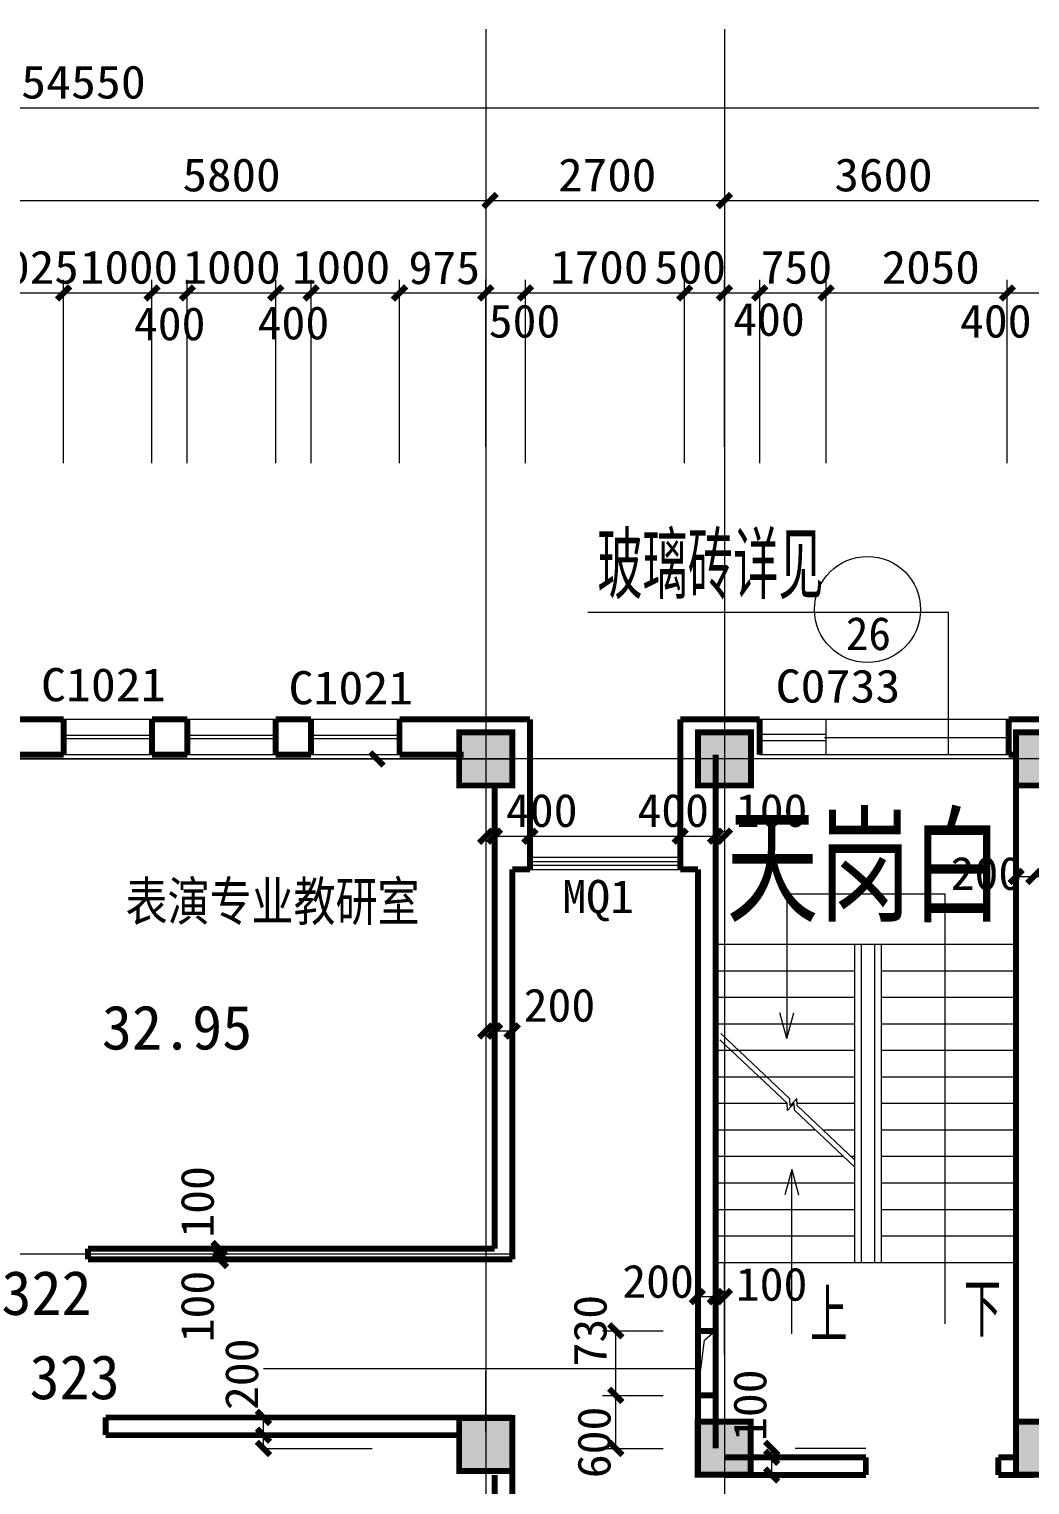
# Model space of a CAD drawing. Extents: x -307567 to 704339, y -10277 to 165507.
# Drawn here: x 158290 to 169610, y 133767 to 150236 of the extents above; entities that cross this region are included whole.
import ezdxf
from ezdxf.enums import TextEntityAlignment as Align

# ---------------------------------------------------------------- set-up
doc = ezdxf.new("R2010")
doc.units = 0
doc.header["$MEASUREMENT"] = 0
doc.layers.add('wode', color=250, linetype='CONTINUOUS', lineweight=0)
doc.layers.add('ziti', color=32, linetype='CONTINUOUS', lineweight=0)
doc.layers.add('中文', color=4, linetype='CONTINUOUS')
doc.styles.add('HZ', font='txt', dxfattribs={"width": 0.7, "height": 5, "bigfont": 'STF:宋体'})
doc.styles.get("Standard").update_dxf_attribs({"font": 'txt', "height": 3})

msp = doc.modelspace()

# ---------------------------------------------------------------- linework, layer by layer
at = {"layer": 'wode', "color": 0}
for p, q in [((163454.6026, 150235.97407), (163454.6026, 147245.49632)), ((166154.56886, 150235.97407), (166154.56886, 147245.49632)), ((125405.10264, 149345.47007), (179954.39636, 149345.47007)), ((157654.69952, 148295.48319), (163504.62639, 148295.48319)), ((163504.62639, 148295.48319), (166154.56886, 148295.48319)), ((166154.56886, 148295.48319), (169754.52386, 148295.48319)), ((158679.6745, 145324.2038), (158679.6745, 147401.08824)), ((159679.67421, 145324.2038), (159679.67421, 147401.08824)), ((160079.64479, 145324.2038), (160079.64479, 147401.08824)), ((161079.6445, 145324.2038), (161079.6445, 147401.08824)), ((161479.65171, 145324.2038), (161479.65171, 147401.08824)), ((162479.61479, 145324.2038), (162479.61479, 147401.08824)), ((163454.6026, 145510.88665), (163454.6026, 147401.08824)), ((163454.6026, 145510.88665), (163454.6026, 147401.08824)), ((163904.59698, 145324.2038), (163904.59698, 147401.08824)), ((165704.57448, 145324.2038), (165704.57448, 147401.08824)), ((166154.56886, 145510.88665), (166154.56886, 147401.08824)), ((166154.56886, 145510.88665), (166154.56886, 147401.08824)), ((166554.57606, 145324.2038), (166554.57606, 147401.08824)), ((167304.56669, 145324.2038), (167304.56669, 147401.08824)), ((169354.55327, 145324.2038), (169354.55327, 147401.08824)), ((157654.69952, 147251.09012), (158679.6745, 147251.09012)), ((158679.6745, 147251.09012), (159679.67421, 147251.09012)), ((159679.67421, 147251.09012), (160079.64479, 147251.09012)), ((160079.64479, 147251.09012), (161079.6445, 147251.09012)), ((161079.6445, 147251.09012), (161479.65171, 147251.09012)), ((161479.65171, 147251.09012), (162479.61479, 147251.09012)), ((162479.61479, 147251.09012), (163504.62639, 147251.09012)), ((163454.6026, 147245.49632), (163454.6026, 95169.51457)), ((163504.62639, 147251.09012), (163954.62077, 147251.09012)), ((163954.62077, 147251.09012), (165704.57448, 147251.09012)), ((165704.57448, 147251.09012), (166154.56886, 147251.09012)), ((166154.56886, 147251.09012), (167679.562, 147251.09012)), ((166154.56886, 147245.49632), (166154.56886, 95169.51457)), ((167679.562, 147251.09012), (169754.52386, 147251.09012)), ((168688.46052, 143637.01786), (164610.53298, 143637.01786)), ((168688.46052, 142029.04236), (168688.46052, 143637.01786)), ((158679.6745, 142429.04041), (159679.67421, 142429.04041)), ((160079.64479, 142429.04041), (161079.6445, 142429.04041)), ((161479.65171, 142429.04041), (162479.61479, 142429.04041)), ((166552.08586, 142429.04041), (169404.54044, 142429.04041)), ((167302.992, 142429.04041), (167302.992, 142029.04236)), ((169369.53111, 142029.04236), (169369.53111, 142429.04041)), ((158679.6745, 142247.78657), (159679.67421, 142247.78657)), ((158679.6745, 142210.28704), (159679.67421, 142210.28704)), ((160079.64479, 142247.78657), (161079.6445, 142247.78657)), ((160079.64479, 142210.28704), (161079.6445, 142210.28704)), ((161479.65171, 142247.78657), (162479.61479, 142247.78657)), ((161479.65171, 142210.28704), (162479.61479, 142210.28704)), ((166554.57606, 142259.03826), (167302.992, 142259.03826)), ((166554.57606, 142189.03791), (167302.992, 142189.03791)), ((169352.24617, 142219.03937), (167285.70706, 142219.03937)), ((195197.62623, 141979.04603), (118974.00627, 141979.04603)), ((130975.13799, 141979.04603), (163754.59885, 141979.04603)), ((158679.6745, 142029.04236), (159679.67421, 142029.04236)), ((160079.64479, 142029.04236), (161079.6445, 142029.04236)), ((161479.65171, 142029.04236), (162479.61479, 142029.04236)), ((162074.37083, 141979.04603), (163322.54859, 141979.04603)), ((166552.08586, 142029.04236), (169454.52761, 142029.04236)), ((163454.6026, 141255.03775), (163454.6026, 140860.00179)), ((163554.61356, 141255.03775), (163554.61356, 140860.00179)), ((163954.62077, 141255.03775), (163954.62077, 140860.00179)), ((165654.58731, 141255.03775), (165654.58731, 140860.00179)), ((166054.59452, 141255.03775), (166054.59452, 140860.00179)), ((166154.56886, 141255.03775), (166154.56886, 140860.00179)), ((163454.6026, 141105.03962), (163554.61356, 141105.03962)), ((163554.61356, 141105.03962), (163954.62077, 141105.03962)), ((163954.62077, 141105.03962), (165654.58731, 141105.03962)), ((165654.58731, 141105.03962), (166054.59452, 141105.03962)), ((166054.59452, 141105.03962), (166154.56886, 141105.03962)), ((163954.62077, 140869.05625), (165654.58731, 140869.05625)), ((163954.62077, 140819.05992), (165654.58731, 140819.05992)), ((163954.62077, 140779.06103), (165654.58731, 140779.06103)), ((163954.62077, 140729.05555), (165704.57448, 140729.05555)), ((169454.52761, 140649.012), (169754.52386, 140649.012)), ((168650.52154, 140447.65343), (166860.54148, 140447.65343)), ((166860.54148, 140447.65343), (166860.54148, 138817.67808)), ((168650.52154, 135587.71967), (168650.52154, 140447.65343)), ((169454.52761, 140415.01529), (169454.52761, 139700.34527)), ((169454.52761, 139880.07019), (166054.59452, 139880.07019)), ((167630.56359, 139880.07019), (166054.59452, 139880.07019)), ((167630.56359, 136280.11519), (167630.56359, 139880.07019)), ((167705.56265, 136280.11519), (167705.56265, 139880.07019)), ((167855.56078, 136280.11519), (167855.56078, 139880.07019)), ((167930.55984, 136280.11519), (167930.55984, 139880.07019)), ((167630.56359, 139580.07394), (166054.59452, 139580.07394)), ((169454.52761, 139580.07394), (167930.55984, 139580.07394)), ((167630.56359, 139280.07769), (166054.59452, 139280.07769)), ((169454.52761, 139280.07769), (167930.55984, 139280.07769)), ((163454.6026, 139051.84874), (163454.6026, 138235.34588)), ((163554.61356, 139051.84874), (163554.61356, 138235.34588)), ((163754.59885, 139051.84874), (163754.59885, 138235.34588)), ((166860.54148, 138817.67808), (166782.90573, 139107.45717)), ((166860.54148, 138817.67808), (166938.17722, 139107.45717)), ((163454.6026, 138901.85061), (163554.61356, 138901.85061)), ((163554.61356, 138901.85061), (163754.59885, 138901.85061)), ((167630.56359, 138980.08144), (166054.59452, 138980.08144)), ((167630.56359, 138980.08144), (166054.59452, 138980.08144)), ((166894.67191, 138135.26168), (166114.57912, 138871.86747)), ((169454.52761, 138980.08144), (167930.55984, 138980.08144)), ((167630.56359, 138680.08519), (166054.59452, 138680.08519)), ((167630.56359, 138680.08519), (166054.59452, 138680.08519)), ((166055.58328, 136280.11519), (166055.58328, 138800.08186)), ((166864.67961, 138083.30616), (166104.58169, 138801.02484)), ((166232.64405, 138680.09435), (166105.57044, 138680.08519)), ((166232.64405, 138680.08519), (166105.57044, 138680.08519)), ((169454.52761, 138680.08519), (167930.55984, 138680.08519)), ((166550.36469, 138380.08894), (166054.59452, 138380.08894)), ((167630.56359, 138380.08894), (166054.59452, 138380.08894)), ((166550.36469, 138380.08894), (166054.59452, 138380.08894)), ((167630.56359, 138380.08894), (166635.39781, 138380.08894)), ((169454.52761, 138380.08894), (167930.55984, 138380.08894)), ((166868.08533, 138080.09269), (166054.59452, 138080.09269)), ((166868.08533, 138080.09269), (166054.59452, 138080.09269)), ((166866.95009, 138003.78444), (166864.67961, 138083.30616)), ((166944.18301, 138085.58579), (166866.95009, 138003.78444)), ((166896.94239, 138055.74913), (166894.67191, 138135.26168)), ((166974.21193, 138137.54132), (166896.94239, 138055.74913)), ((166946.45349, 138006.07323), (166944.18301, 138085.58579)), ((166976.48241, 138058.02876), (166974.21193, 138137.54132)), ((167630.56359, 138080.09269), (166976.48241, 138080.09269)), ((167630.56359, 137440.38511), (166976.48241, 138058.02876)), ((169454.52761, 138080.09269), (167930.55984, 138080.09269)), ((167630.56359, 137360.10353), (166946.45349, 138006.07323)), ((167185.80596, 137780.09644), (166054.59452, 137780.09644)), ((167185.80596, 137780.09644), (166054.59452, 137780.09644)), ((167630.56359, 137780.09644), (167270.80246, 137780.09644)), ((169454.52761, 137780.09644), (167930.55984, 137780.09644)), ((167503.48998, 137480.09104), (166054.59452, 137480.10019)), ((167503.48998, 137480.09104), (166054.59452, 137480.10019)), ((167630.56359, 137480.10019), (167588.48648, 137480.10019)), ((169454.52761, 137480.10019), (167930.55984, 137480.10019)), ((166916.27808, 137336.12616), (166838.64234, 137046.34707)), ((166916.27808, 135475.00136), (166916.27808, 137336.12616)), ((166916.27808, 137336.12616), (166993.95045, 137046.34707)), ((167630.56359, 137180.10394), (166054.59452, 137180.10394)), ((169454.52761, 137180.10394), (167930.55984, 137180.10394)), ((167630.56359, 136880.10769), (166054.59452, 136880.10769)), ((169454.52761, 136880.10769), (167930.55984, 136880.10769)), ((167630.56359, 136580.11144), (166054.59452, 136580.11144)), ((167630.56359, 136580.11144), (166054.59452, 136580.11144)), ((169454.52761, 136580.11144), (167930.55984, 136580.11144)), ((134700.40881, 136379.10993), (163754.59885, 136379.10993)), ((160289.29793, 136379.10993), (160439.29606, 136379.10993)), ((160439.29606, 136379.10993), (160439.29606, 136479.11173)), ((160439.29606, 136279.11728), (160439.29606, 136379.10993)), ((165854.5726, 135243.90683), (165854.5726, 136280.11519)), ((169454.52761, 136280.11519), (166054.59452, 136280.11519)), ((166054.59452, 135243.90683), (166054.59452, 136280.11519)), ((166154.56886, 135243.90683), (166154.56886, 136280.11519)), ((165854.5726, 135896.1936), (166054.59452, 135896.1936)), ((166054.59452, 135896.1936), (166154.56886, 135896.1936)), ((164776.60756, 135509.12263), (165461.41346, 135509.12263)), ((164926.60569, 134779.13603), (164926.60569, 135509.12263)), ((165850.58096, 134779.13603), (165930.45056, 135404.1862)), ((165850.58096, 135389.74852), (165850.58096, 134938.33509)), ((165930.45056, 135404.1862), (166050.60287, 135509.12263)), ((166050.60287, 135389.74852), (166050.60287, 134938.33509)), ((166154.56886, 135389.74852), (166154.56886, 134938.33509)), ((161248.64873, 135079.98371), (160939.64381, 135079.98371)), ((165854.5726, 135079.98371), (161248.64873, 135079.98371)), ((163454.6026, 134365.1489), (163454.6026, 135050.43086)), ((165854.5726, 135044.20535), (165854.5726, 134430.86463)), ((166054.59452, 135044.20535), (166054.59452, 134430.86463)), ((166154.56886, 135044.20535), (166154.56886, 134430.86463)), ((164776.60756, 134779.13603), (165461.41346, 134779.13603)), ((164926.60569, 134179.14353), (164926.60569, 134779.13603)), ((160940.44946, 134329.14166), (160940.44946, 134529.1361)), ((160967.43887, 134529.1361), (162170.06056, 134529.1361)), ((160940.44946, 134179.14353), (160940.44946, 134329.14166)), ((160967.43887, 134329.14166), (162170.06056, 134329.14166)), ((160967.43887, 134179.14353), (162170.06056, 134179.14353)), ((164776.60756, 134179.14353), (165461.41346, 134179.14353)), ((166689.48648, 134079.16004), (166689.48648, 134179.14353)), ((166689.48648, 133879.15644), (166689.48648, 134079.16004)), ((167754.56106, 134179.14353), (166954.58327, 134179.14353)), ((167754.56106, 134079.16004), (166954.58327, 134079.16004)), ((167754.56106, 133879.15644), (166954.58327, 133879.15644))]:
    msp.add_line(p, q, dxfattribs=at)
at = {"layer": 'wode', "color": 0, "const_width": 67.49915}
for points in [[(163429.62733, 148220.48413), (163579.62546, 148370.48225)], [(166079.56979, 148220.48413), (166229.56792, 148370.48225)], [(158604.67544, 147176.09105), (158754.67356, 147326.08918)], [(159604.67514, 147176.09105), (159754.67327, 147326.08918)], [(160004.64573, 147176.09105), (160154.64385, 147326.08918)], [(161004.64544, 147176.09105), (161154.64356, 147326.08918)], [(161404.65264, 147176.09105), (161554.65077, 147326.08918)], [(162404.61573, 147176.09105), (162554.61385, 147326.08918)], [(163379.60354, 147176.09105), (163529.60167, 147326.08918)], [(163379.60354, 147176.09105), (163529.60167, 147326.08918)], [(163829.59792, 147176.09105), (163979.59604, 147326.08918)], [(165629.57542, 147176.09105), (165779.57354, 147326.08918)], [(166079.56979, 147176.09105), (166229.56792, 147326.08918)], [(166079.56979, 147176.09105), (166229.56792, 147326.08918)], [(166479.577, 147176.09105), (166629.57512, 147326.08918)], [(167229.56762, 147176.09105), (167379.56575, 147326.08918)], [(169279.55421, 147176.09105), (169429.55233, 147326.08918)], [(157654.69952, 142429.04041), (158679.6745, 142429.04041)], [(158679.6745, 142029.04236), (158679.6745, 142429.04041)], [(159679.67421, 142429.04041), (160079.64479, 142429.04041)], [(159679.67421, 142029.04236), (159679.67421, 142429.04041)], [(160079.64479, 142029.04236), (160079.64479, 142429.04041)], [(161079.6445, 142429.04041), (161479.65171, 142429.04041)], [(161079.6445, 142029.04236), (161079.6445, 142429.04041)], [(161479.65171, 142029.04236), (161479.65171, 142429.04041)], [(163954.62077, 142429.04041), (162479.61479, 142429.04041)], [(162479.61479, 142029.04236), (162479.61479, 142429.04041)], [(163954.62077, 140869.05625), (163954.62077, 142429.04041)], [(165654.58731, 140869.05625), (165654.58731, 142429.04041)], [(165654.58731, 142429.04041), (166552.08586, 142429.04041)], [(166552.08586, 142429.04041), (166552.08586, 142029.04236)], [(169369.53111, 142429.04041), (169754.52386, 142429.04041)], [(169369.53111, 142429.04041), (169369.53111, 142029.04236)], [(163154.60635, 142279.04228), (163154.60635, 141679.04978), (163754.59885, 141679.04978), (163754.59885, 142279.04228), (163154.60635, 142279.04228), (163154.60635, 141679.04978)], [(165854.5726, 142279.04228), (165854.5726, 141679.04978), (166454.56511, 141679.04978), (166454.56511, 142279.04228), (165854.5726, 142279.04228), (165854.5726, 141679.04978)], [(169454.52761, 142279.04228), (169454.52761, 141679.04978), (170054.52011, 141679.04978), (170054.52011, 142279.04228), (169454.52761, 142279.04228), (169454.52761, 141679.04978)], [(157754.67385, 142029.04236), (158679.6745, 142029.04236)], [(159679.67421, 142029.04236), (160079.64479, 142029.04236)], [(161079.6445, 142029.04236), (161479.65171, 142029.04236)], [(162149.3699, 142054.0451), (162299.36802, 141904.04697)], [(163204.63014, 142029.04236), (162479.61479, 142029.04236)], [(166054.59452, 140779.06103), (166054.59452, 142029.04236)], [(169369.53111, 142029.04236), (169419.5549, 142029.04236)], [(169454.52761, 137854.09759), (169454.52761, 142029.04236)], [(163554.61356, 140779.06103), (163554.61356, 141679.04978)], [(163379.60354, 141030.04056), (163529.60167, 141180.03869)], [(163479.6145, 141030.04056), (163629.61262, 141180.03869)], [(163879.62171, 141030.04056), (164029.61983, 141180.03869)], [(165579.58825, 141030.04056), (165729.58637, 141180.03869)], [(165979.59546, 141030.04056), (166129.59358, 141180.03869)], [(166079.56979, 141030.04056), (166229.56792, 141180.03869)], [(163554.61356, 136439.11284), (163554.61356, 140779.06103)], [(163954.62077, 140729.05555), (163954.62077, 140929.05916)], [(165654.58731, 140729.05555), (165654.58731, 140929.05916)], [(166054.59452, 137779.09853), (166054.59452, 140779.06103)], [(163754.59885, 140729.05555), (163954.62077, 140729.05555)], [(163754.59885, 136319.11617), (163754.59885, 140729.05555)], [(165854.5726, 140729.05555), (165654.58731, 140729.05555)], [(165854.5726, 136279.11728), (165854.5726, 140729.05555)], [(165854.5726, 137879.09118), (165854.5726, 140729.05555)], [(165854.5726, 140729.05555), (165854.5726, 140529.06111)], [(169379.52854, 140574.01294), (169529.52667, 140724.01106)], [(169579.55046, 140575.01085), (169729.54858, 140725.00897)], [(163379.60354, 138826.85155), (163529.60167, 138976.84967)], [(163479.6145, 138826.85155), (163629.61262, 138976.84967)], [(163679.59979, 138826.85155), (163829.59792, 138976.84967)], [(169454.52761, 136179.11548), (169454.52761, 138179.08743)], [(163554.61356, 136439.11284), (163554.61356, 137779.09853)], [(163754.59885, 136319.11617), (163754.59885, 137679.09673)], [(166054.59452, 136279.11728), (166054.59452, 137779.09853)], [(160364.297, 136514.1119), (160514.29512, 136364.11378)], [(158954.65885, 136439.11284), (163554.61356, 136439.11284)], [(158954.65885, 136319.11617), (158954.65885, 136439.11284)], [(160364.297, 136454.10899), (160514.29512, 136304.11087)], [(160379.82414, 136380.95927), (160529.82227, 136230.96115)], [(158954.65885, 136319.11617), (163754.59885, 136319.11617)], [(165854.5726, 133880.86845), (165854.5726, 136279.11728)], [(166054.59452, 134179.14353), (166054.59452, 136279.11728)], [(169454.52761, 134029.13625), (169454.52761, 136179.11548)], [(165773.60438, 135821.19454), (165923.6025, 135971.19266)], [(165979.59546, 135821.19454), (166129.59358, 135971.19266)], [(166079.56979, 135821.19454), (166229.56792, 135971.19266)], [(164851.60663, 135584.1217), (165001.60475, 135434.12357)], [(165850.58096, 135509.12263), (166050.60287, 135509.12263)], [(164851.60663, 134854.13509), (165001.60475, 134704.13697)], [(165850.58096, 134779.13603), (166050.60287, 134779.13603)], [(159154.68077, 134529.1361), (163754.59885, 134529.1361)], [(159154.68077, 134329.14166), (159154.68077, 134529.1361)], [(160865.4504, 134604.13517), (161015.44852, 134454.13704)], [(163154.60635, 134524.13739), (163154.60635, 133924.14489), (163754.59885, 133924.14489), (163754.59885, 134524.13739), (163154.60635, 134524.13739), (163154.60635, 133924.14489)], [(163754.59885, 127179.22798), (163754.59885, 134529.1361)], [(160865.4504, 134404.14072), (161015.44852, 134254.14259)], [(165853.43737, 134480.86095), (165853.43737, 133880.86845), (166453.42987, 133880.86845), (166453.42987, 134480.86095), (165853.43737, 134480.86095), (165853.43737, 133880.86845)], [(169453.39237, 134480.86095), (169453.39237, 133880.86845), (170053.38487, 133880.86845), (170053.38487, 134480.86095), (169453.39237, 134480.86095), (169453.39237, 133880.86845)], [(159154.68077, 134329.14166), (163154.60635, 134329.14166)], [(160865.4504, 134254.14259), (161015.44852, 134104.14447)], [(164851.60663, 134254.14259), (165001.60475, 134104.14447)], [(166614.48742, 134254.14259), (166764.48555, 134104.14447)], [(166154.56886, 134079.13257), (167754.56106, 134079.15088)], [(166614.48742, 134154.1591), (166764.48555, 134004.16098)], [(167754.56106, 133879.14728), (167754.56106, 134079.14173)], [(169454.52761, 134079.13257), (169254.54231, 134079.14173)], [(169254.54231, 133879.14728), (169254.54231, 134079.14173)], [(163554.61356, 127479.22423), (163554.61356, 133879.14728)], [(163554.61356, 127479.22423), (163554.61356, 133879.14728)], [(163754.59885, 133874.13941), (163754.59885, 133974.14121)], [(166154.56886, 133879.13813), (167754.56106, 133879.14728)], [(166614.48742, 133954.1555), (166764.48555, 133804.15737)], [(169654.54952, 133879.13813), (169254.54231, 133879.14728)]]:
    msp.add_lwpolyline(points, dxfattribs=at)
at = {"layer": 'wode', "color": 0}
msp.add_circle((167773.60379, 143670.30602), 599.9925, dxfattribs=at)
for points in [[(163154.60635, 142279.04228), (163754.59885, 142279.04228), (163154.60635, 141679.04978), (163754.59885, 141679.04978)], [(165854.5726, 142279.04228), (166454.56511, 142279.04228), (165854.5726, 141679.04978), (166454.56511, 141679.04978)], [(169454.52761, 142279.04228), (170054.52011, 142279.04228), (169454.52761, 141679.04978), (170054.52011, 141679.04978)], [(163154.60635, 134524.13739), (163754.59885, 134524.13739), (163154.60635, 133924.14489), (163754.59885, 133924.14489)], [(165853.43737, 134480.86095), (166453.42987, 134480.86095), (165853.43737, 133880.86845), (166453.42987, 133880.86845)], [(169453.39237, 134480.86095), (170053.38487, 134480.86095), (169453.39237, 133880.86845), (170053.38487, 133880.86845)]]:
    msp.add_solid(points, dxfattribs=at)

# ---------------------------------------------------------------- texts
for s, width, p, p2 in [('54550', 0.835547, (158199.68782, 149450.46143), (159609.65555, 149450.46143)), ('5800', 0.887988, (160024.67722, 148400.47455), (161134.64869, 148400.47455)), ('2700', 0.887988, (164274.61189, 148400.47455), (165384.58336, 148400.47455)), ('3600', 0.888018, (167399.56062, 148400.47455), (168509.56871, 148400.47455)), ('1025', 0.934755, (157742.18622, 147356.09064), (158852.19431, 147356.09064)), ('1000', 1.044692, (158864.68195, 147356.09064), (159974.65343, 147356.09064)), ('1000', 1.044692, (160024.67722, 147356.09064), (161134.64869, 147356.09064)), ('1000', 1.044692, (161264.65195, 147356.09064), (162374.62343, 147356.09064)), ('975', 0.810022, (162581.20044, 147351.09192), (163391.21228, 147351.09192)), ('1700', 0.986686, (164184.59836, 147356.09064), (165294.60646, 147356.09064)), ('500', 0.925698, (165363.59974, 147356.09064), (166173.57497, 147356.09064)), ('750', 0.863984, (166563.58474, 147356.09064), (167373.55997, 147356.09064)), ('2050', 0.887988, (167933.56273, 147356.09064), (169043.53421, 147356.09064)), ('400', 0.925698, (159474.67188, 146716.09925), (160284.64711, 146716.09925)), ('400', 0.925739, (160874.64218, 146726.09668), (161684.65403, 146726.09668)), ('500', 0.925698, (163488.62318, 146746.1007), (164298.5984, 146746.1007)), ('400', 0.925698, (166253.59105, 146766.10472), (167063.56628, 146766.10472)), ('400', 0.925698, (168819.5624, 146746.1007), (169629.53762, 146746.1007)), ('26', 0.815977, (167528.50188, 143210.97338), (168038.48085, 143210.97338)), ('C1021', 0.980859, (158424.68501, 142632.53213), (159834.65274, 142632.53213)), ('C1021', 0.980859, (161224.66222, 142597.53195), (162634.62994, 142597.53195)), ('C0733', 0.835569, (166734.56649, 142616.53806), (168144.57084, 142616.53806)), ('400', 0.925698, (163683.62806, 141210.04014), (164493.60329, 141210.04014)), ('400', 0.925698, (165170.60899, 141210.04014), (165980.58421, 141210.04014)), ('100', 1.07998, (166283.58336, 141210.04014), (167093.55858, 141210.04014)), ('200', 0.925739, (168713.54566, 140497.5582), (169523.5575, 140497.5582)), ('MQ1', 0.925698, (164321.88913, 140235.56502), (165131.86435, 140235.56502)), ('200', 0.925698, (163883.61336, 139006.84197), (164693.58858, 139006.84197)), ('200', 0.925739, (164999.59062, 135883.19328), (165809.60246, 135883.19328)), ('100', 1.07998, (166283.58336, 135850.19808), (167093.55858, 135850.19808))]:
    msp.add_text(s, height=374.995313, dxfattribs=dict(at, width=width)).set_placement(p, p2, align=Align.FIT)
for s, width, p, p2 in [('100', 1.080005, (160379.31146, 136563.11031), (160379.31146, 137373.10385)), ('100', 1.079993, (160379.31146, 135379.12853), (160379.31146, 136189.11291)), ('730', 0.863994, (164822.60308, 135106.13085), (164822.60308, 135916.11523)), ('200', 0.925718, (160880.42824, 134613.13469), (160880.42824, 135423.12823)), ('100', 1.079993, (166629.50188, 134263.14212), (166629.50188, 135073.1265)), ('600', 0.925718, (164866.58447, 133842.14213), (164866.58447, 134652.13567))]:
    msp.add_text(s, height=374.995313, rotation=90, dxfattribs=dict(at, width=width)).set_placement(p, p2, align=Align.FIT)
at = {"layer": 'wode', "color": 0, "style": 'HZ', "width": 0.492196}
for s, p, p2 in [('下', (168864.71564, 135444.5513), (169284.71772, 135444.5513)), ('上', (167125.8946, 135381.79268), (167545.89668, 135381.79268))]:
    msp.add_text(s, height=599.9925, dxfattribs=at).set_placement(p, p2, align=Align.FIT)
at = {"layer": 'ziti', "color": 0, "style": 'HZ', "width": 0.479883}
msp.add_text('玻璃砖详见', height=749.990625, dxfattribs=at).set_placement((164716.98917, 143787.02514), (167276.33218, 143787.02514), align=Align.FIT)
at = {"layer": '中文', "color": 0, "lineweight": 0, "style": 'HZ', "width": 0.612715}
msp.add_text('天岗白', height=1200, dxfattribs=at).set_placement((166174.39467, 140132.24668), (169311.49708, 140132.24668), align=Align.FIT)
at = {"layer": '中文', "char_height": 500, "attachment_point": 1}
for s, insert, width in [('{\\Ftxt,stf:宋体|c134;\\C0;表演专业教研室}', (159380.96372, 140600.75036), 5665.5115268), ('32.95', (159113.49803, 139191.98955), 1929.6950598), ('{\\fFangSong_GB2312|b1|i0|c134|p49;\\C1;322}', (157976.98009, 136188.92381), 6011.5625187), ('{\\fFangSong_GB2312|b1|i0|c134|p49;\\C1;323}', (158294.90346, 135235.91761), 6011.5625187)]:
    msp.add_mtext(s, dxfattribs=dict(at, insert=insert, width=width))

doc.saveas('drawing.dxf')
